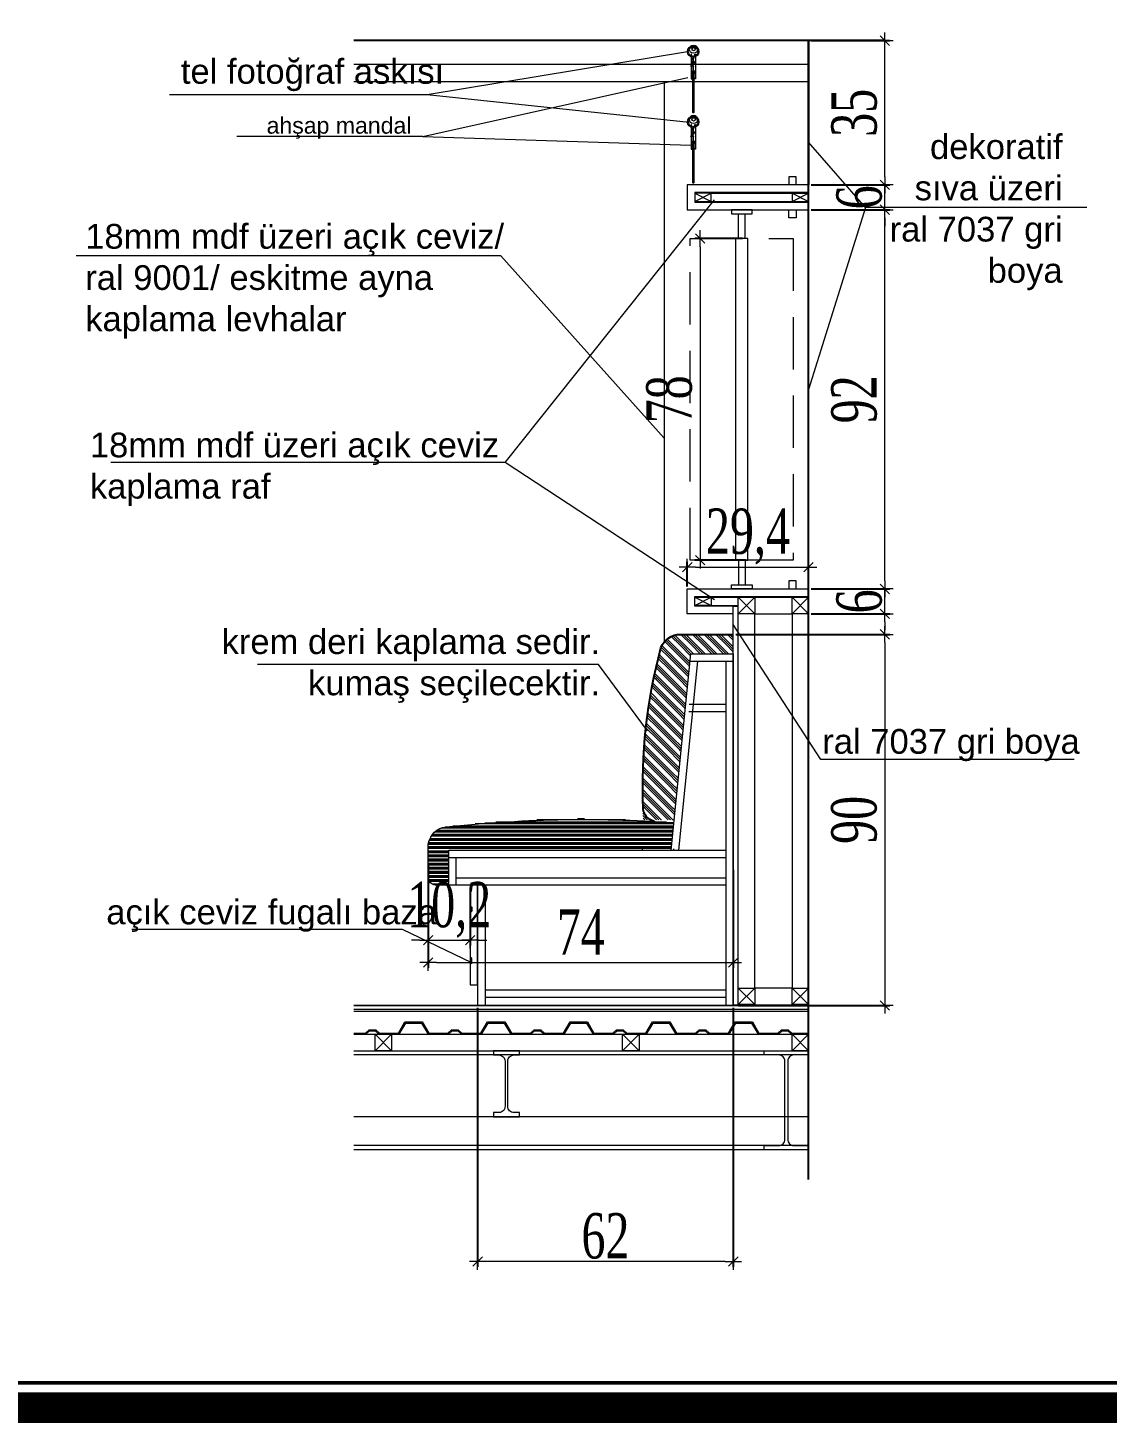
# Model space of a CAD drawing. Header units: millimetres. Extents: x 54215 to 67697, y 23496 to 56611.
# Drawn here: x 60349.1 to 60610.6, y 30819.6 to 31158 of the extents above; entities that cross this region are included whole.
import ezdxf

# ---------------------------------------------------------------- set-up
doc = ezdxf.new("R2010")
doc.units = ezdxf.units.MM
doc.linetypes.add('DASHED', pattern=[19.05, 12.7, -6.35])
doc.layers.add('0 rölöve', color=7, linetype='Continuous', true_color=0xf1380e)
for name, color, linetype, lineweight in [('b_görünüş', 44, 'Continuous', 25), ('no3_ahsap gorunus arka ince', 53, 'Continuous', 15), ('no3_ahsap gorunus arka kalın', 43, 'Continuous', 15), ('no3_ahsap gorunus on ince', 32, 'Continuous', 13), ('no3_duvar kaplama', 8, 'Continuous', 0), ('no3_döşeme kaplama', 8, 'Continuous', 0), ('no3_döşeme kaplama trimli', 8, 'Continuous', 0), ('no3_kutu profil gorunus', 8, 'Continuous', 0), ('no3_kutuprofil kesit', 74, 'Continuous', 18), ('no3_lejand', 255, 'Continuous', 13), ('no3_tefriş arka ince', 65, 'Continuous', 13), ('no3_yazı duvar', 152, 'Continuous', 0), ('no3_ölçü detay', 252, 'Continuous', 0)]:
    doc.layers.add(name, color=color, linetype=linetype, lineweight=lineweight)
for name, color, linetype, lineweight, true_color in [('no3_ahsap kesit on', 7, 'Continuous', 20, 0xfca103), ('no3_alçıpan kesit', 7, 'Continuous', 20, 0xf5003d), ('no3_tefriş ön ince', 7, 'Continuous', 18, 0x8c1aff)]:
    doc.layers.add(name, color=color, linetype=linetype, lineweight=lineweight, true_color=true_color)
doc.styles.get("Standard").update_dxf_attribs({"font": 'arial.ttf'})
doc.styles.add('Ölçü50', font='georgia.ttf', dxfattribs={"width": 0.7})
doc.dimstyles.new('olcu10', dxfattribs={"dimtxt": 11, "dimasz": 2, "dimexe": 1.25, "dimexo": 0.625, "dimgap": 0.5, "dimtad": 1, "dimdec": 1, "dimzin": 9, "dimtxsty": 'Ölçü50', "dimblk": 'CENTIK', "dimcen": 2, "dimclrd": 250, "dimclre": 250, "dimclrt": 44, "dimazin": 2, "dimtfac": 1, "dimtdec": 1, "dimtix": 1, "dimtmove": 0, "dimatfit": 3, "dimldrblk": 'CENTIK', "dimfxl": 1, "dimlwd": -1, "dimarcsym": 0})

# ---------------------------------------------------------------- blocks, each defined once
blk = doc.blocks.new('sedirkesit')
at = {"layer": 'no3_döşeme kaplama'}
h = blk.add_hatch(dxfattribs=at)
h.set_pattern_fill('GOST_GROUND', color=256, scale=0.1, angle=-45)
h.set_pattern_definition([(360, (-391.1663, 3306.352), (1, -1), [2]), (360, (-390.9541, 3306.1398), (1, -1), [2]), (360, (-390.742, 3305.9277), (1, -1), [2])])
edge = h.paths.add_edge_path()
edge.add_arc((2746.14, 4584.73), 2, 270, 360)
edge.add_line((2748.14, 4584.73), (2748.14, 4592.19))
edge.add_arc((2743.15, 4591.93), 5, 3.0283, 72.8571)
edge.add_arc((2711.07, 4327.17), 271.61, 82.9031, 94.7162)
edge.add_line((2688.74, 4597.87), (2689.22, 4591.24))
edge.add_line((2689.22, 4591.24), (2696.74, 4591.24))
edge.add_line((2696.74, 4591.24), (2743.14, 4591.24))
edge.add_line((2743.14, 4591.24), (2743.14, 4582.73))
edge.add_line((2743.14, 4582.73), (2746.14, 4582.73))
at = {"layer": 'no3_döşeme kaplama trimli'}
h = blk.add_hatch(dxfattribs=at)
h.set_pattern_fill('GOST_GROUND', color=256, scale=0.2)
h.set_pattern_definition([(45, (3988.3898, 1510.6872), (2.8284271, -2e-16), [4]), (45, (3988.9898, 1510.6872), (2.8284271, -2e-16), [4]), (45, (3989.5898, 1510.6872), (2.8284271, -2e-16), [4])])
edge = h.paths.add_edge_path()
edge.add_arc((2687.01, 4638.55), 5, 20.1712, 90)
edge.add_line((2687.01, 4643.55), (2674.17, 4643.55))
edge.add_line((2674.17, 4643.55), (2674.17, 4638.85))
edge.add_line((2674.17, 4638.85), (2684.48, 4638.85))
edge.add_line((2684.48, 4638.85), (2688.69, 4598.55))
edge.add_line((2688.69, 4598.55), (2696.01, 4598.55))
edge.add_arc((2560.8, 4605.68), 135.4, 356.9822, 374.8039)
at = {"layer": 'b_görünüş'}
blk.add_line((2687.01, 4643.55, 0), (2674.17, 4643.55, 0), dxfattribs=at)
for centre, radius, start, end in [((2687.01, 4638.55, 0), 5, 20.1712, 90), ((2566.2, 4606.67, 0), 129.93, 357.5869, 14.9911), ((2692.58, 4601.57, 0), 3.45, 283.571, 353.8442)]:
    blk.add_arc(centre, radius, start, end, dxfattribs=at)
at = {"layer": 'no3_ahsap gorunus on ince'}
for p, q in [((2748.14, 4584.73, 0), (2748.14, 4592.19, 0)), ((2675.97, 4582.73, 0), (2746.14, 4582.73, 0)), ((2734.34, 4582.73, 0), (2734.34, 4553.55, 0)), ((2736.14, 4582.73, 0), (2736.14, 4553.55, 0)), ((2737.94, 4577.73, 0), (2737.59, 4577.38, 0)), ((2737.59, 4577.38, 0), (2737.59, 4576.38, 0)), ((2737.59, 4576.38, 0), (2737.94, 4576.03, 0)), ((2737.59, 4564.9, 0), (2737.94, 4565.26, 0)), ((2737.59, 4563.9, 0), (2737.59, 4564.9, 0)), ((2737.94, 4563.55, 0), (2737.59, 4563.9, 0))]:
    blk.add_line(p, q, dxfattribs=at)
at = {"layer": 'no3_ahsap gorunus on ince', "elevation": 0}
for points in [[(2737.94, 4563.55), (2737.94, 4558.55), (2736.14, 4558.55), (2736.14, 4582.73), (2737.94, 4582.73), (2737.94, 4577.73)], [(2737.94, 4576.03), (2737.94, 4565.26)]]:
    blk.add_lwpolyline(points, dxfattribs=at)
at = {"layer": 'no3_ahsap gorunus on ince'}
for centre, radius, start, end in [((2710.41, 4295.47, 0), 303.18, 83.5198, 94.0994), ((2743.15, 4591.93, 0), 5, 3.0283, 72.8571), ((2746.14, 4584.73, 0), 2, 270, 0)]:
    blk.add_arc(centre, radius, start, end, dxfattribs=at)
at = {"layer": 'no3_ahsap kesit on'}
for p, q in [((2674.17, 4638.85, 0), (2674.17, 4643.55, 0)), ((2684.48, 4638.85, 0), (2674.17, 4638.85, 0)), ((2674.17, 4638.85, 0), (2674.17, 4553.55, 0)), ((2684.61, 4637.05, 0), (2674.17, 4637.05, 0)), ((2675.97, 4637.05, 0), (2675.97, 4553.55, 0)), ((2687.41, 4591.24, 0), (2682.81, 4637.05, 0)), ((2689.22, 4591.24, 0), (2684.48, 4638.85, 0)), ((2684.84, 4626.65, 0), (2675.97, 4626.65, 0)), ((2684.98, 4624.85, 0), (2675.97, 4624.85, 0)), ((2743.14, 4591.24, 0), (2675.97, 4591.24, 0)), ((2743.14, 4589.44, 0), (2675.97, 4589.44, 0)), ((2688.74, 4591.43, 0), (2688.54, 4591.43, 0)), ((2741.34, 4582.73, 0), (2741.34, 4589.44, 0)), ((2743.14, 4582.73, 0), (2743.14, 4591.24, 0)), ((2741.34, 4584.53, 0), (2675.97, 4584.53, 0)), ((2734.34, 4557.35, 0), (2675.97, 4557.35, 0)), ((2734.34, 4555.55, 0), (2675.97, 4555.55, 0))]:
    blk.add_line(p, q, dxfattribs=at)
at = {"layer": 'no3_duvar kaplama', "linetype": 'DASHED'}
blk.add_line((2748.14, 4584.73, 0), (2748.14, 4592.19, 0), dxfattribs=at)
at = {"layer": 'no3_duvar kaplama'}
for p, q in [((2737.94, 4577.73, 0), (2737.94, 4576.03, 0)), ((2737.94, 4565.26, 0), (2737.94, 4563.55, 0))]:
    blk.add_line(p, q, dxfattribs=at)
at = {"layer": 'no3_duvar kaplama', "linetype": 'DASHED'}
for centre, radius, start, end in [((2710.41, 4295.47, 0), 303.18, 83.5198, 94.0994), ((2743.15, 4591.93, 0), 5, 3.0283, 72.8571), ((2746.14, 4584.73, 0), 2, 270, 0)]:
    blk.add_arc(centre, radius, start, end, dxfattribs=at)
at = {"layer": 'no3_kutuprofil kesit'}
blk.add_line((2696.14, 4591.43, 0), (2696.34, 4591.43, 0), dxfattribs=at)
blk = doc.blocks.new('mandal')
at = {"layer": 'no3_ahsap gorunus arka ince'}
for p, q in [((10987.33, 17325.82), (10987.9, 17326.47)), ((10988.1, 17326.54), (10987.39, 17325.73))]:
    blk.add_line(p, q, dxfattribs=at)
for points in [[(10987.91, 17326.47, -0.444746), (10987.65, 17326.74, -0.432142), (10987.91, 17327), (10987.51, 17328.69), (10987.35, 17328.68)], [(10987.35, 17325.72), (10987.35, 17322.73), (10987.56, 17322.73), (10987.91, 17323.44), (10987.91, 17323.91, -0.361232), (10987.55, 17324.29, -0.441928), (10987.93, 17324.75), (10987.93, 17325.56), (10987.8, 17325.75), (10987.91, 17325.97), (10987.91, 17326.32)], [(10988.48, 17328.68), (10988.48, 17322.73), (10988.27, 17322.73), (10987.91, 17323.44), (10987.91, 17323.91, 0.361232), (10988.27, 17324.29, 0.441928), (10987.9, 17324.75), (10987.9, 17325.56), (10988.03, 17325.75), (10987.91, 17325.97), (10987.91, 17326.32)], [(10987.91, 17326.47, 0.444746), (10988.18, 17326.74, 0.432142), (10987.91, 17327), (10988.31, 17328.69), (10988.48, 17328.68)]]:
    blk.add_lwpolyline(points, format="xyb", dxfattribs=at)
blk.add_lwpolyline([(10987.35, 17328.68), (10987.35, 17325.85)], dxfattribs=at)
blk.add_circle((10987.91, 17326.73), 0.168, dxfattribs=at)
blk.add_arc((10987.36, 17325.78), 0.0578, 130.2083, 298.6986, dxfattribs=at)
blk = doc.blocks.new('CENTIK')
for p, q in [((-1, 0), (1, 0)), ((-0.57, -0.57), (0.57, 0.57)), ((0, 1), (0, -1))]:
    blk.add_line(p, q)
blk = doc.blocks.new('*D261')
at = {"layer": 'Defpoints', "color": 0, "transparency": 16777216}
for p in [(60538.28, 31154.91), (60556.75, 31154.91), (60538.28, 31119.91)]:
    blk.add_point(p, dxfattribs=at)
at = {"layer": 'no3_ölçü detay', "color": 250, "lineweight": -2, "transparency": 16777216}
for p, q in [((60538.9, 31154.91), (60558, 31154.91)), ((60538.9, 31119.91), (60558, 31119.91))]:
    blk.add_line(p, q, dxfattribs=at)
at = {"layer": 'no3_ölçü detay', "color": 250, "transparency": 16777216}
blk.add_line((60556.75, 31121.91), (60556.75, 31152.91), dxfattribs=at)
at = {"layer": 'no3_ölçü detay', "color": 250, "transparency": 16777216, "xscale": 2, "yscale": 2, "zscale": 2}
for p, rotation in [((60556.75, 31154.91), 90), ((60556.75, 31119.91), 270)]:
    blk.add_blockref('CENTIK', p, dxfattribs=dict(at, rotation=rotation))
at = {"layer": 'no3_ölçü detay', "color": 44, "transparency": 16777216, "insert": (60549.35, 31137.41), "char_height": 11, "attachment_point": 5, "rotation": 90, "style": 'Ölçü50'}
blk.add_mtext('35', dxfattribs=at)
blk = doc.blocks.new('*D262')
at = {"layer": 'Defpoints', "color": 0, "transparency": 16777216}
for p in [(60538.28, 31119.91), (60556.75, 31119.91), (60538.28, 31113.91)]:
    blk.add_point(p, dxfattribs=at)
at = {"layer": 'no3_ölçü detay', "color": 250, "transparency": 16777216}
for p, q in [((60556.75, 31121.91), (60556.75, 31123.91)), ((60556.75, 31113.91), (60556.75, 31119.91)), ((60556.75, 31111.91), (60556.75, 31109.91))]:
    blk.add_line(p, q, dxfattribs=at)
at = {"layer": 'no3_ölçü detay', "color": 250, "lineweight": -2, "transparency": 16777216}
for p, q in [((60538.9, 31119.91), (60558, 31119.91)), ((60538.9, 31113.91), (60558, 31113.91))]:
    blk.add_line(p, q, dxfattribs=at)
at = {"layer": 'no3_ölçü detay', "color": 250, "transparency": 16777216, "xscale": 2, "yscale": 2, "zscale": 2}
for p, rotation in [((60556.75, 31119.91), 270), ((60556.75, 31113.91), 90)]:
    blk.add_blockref('CENTIK', p, dxfattribs=dict(at, rotation=rotation))
at = {"layer": 'no3_ölçü detay', "color": 44, "transparency": 16777216, "insert": (60550.57, 31116.91), "char_height": 11, "attachment_point": 5, "rotation": 90, "style": 'Ölçü50'}
blk.add_mtext('6', dxfattribs=at)
blk = doc.blocks.new('*D263')
at = {"layer": 'Defpoints', "color": 0, "transparency": 16777216}
for p in [(60538.28, 31113.91), (60556.75, 31113.91), (60538.28, 31021.91)]:
    blk.add_point(p, dxfattribs=at)
at = {"layer": 'no3_ölçü detay', "color": 250, "lineweight": -2, "transparency": 16777216}
for p, q in [((60538.9, 31113.91), (60558, 31113.91)), ((60538.9, 31021.91), (60558, 31021.91))]:
    blk.add_line(p, q, dxfattribs=at)
at = {"layer": 'no3_ölçü detay', "color": 250, "transparency": 16777216}
blk.add_line((60556.75, 31023.91), (60556.75, 31111.91), dxfattribs=at)
at = {"layer": 'no3_ölçü detay', "color": 250, "transparency": 16777216, "xscale": 2, "yscale": 2, "zscale": 2}
for p, rotation in [((60556.75, 31113.91), 90), ((60556.75, 31021.91), 270)]:
    blk.add_blockref('CENTIK', p, dxfattribs=dict(at, rotation=rotation))
at = {"layer": 'no3_ölçü detay', "color": 44, "transparency": 16777216, "insert": (60549.33, 31067.91), "char_height": 11, "attachment_point": 5, "rotation": 90, "style": 'Ölçü50'}
blk.add_mtext('92', dxfattribs=at)
blk = doc.blocks.new('*D264')
at = {"layer": 'Defpoints', "color": 0, "transparency": 16777216}
for p in [(60538.28, 31021.91), (60556.75, 31021.91), (60538.28, 31015.91)]:
    blk.add_point(p, dxfattribs=at)
at = {"layer": 'no3_ölçü detay', "color": 250, "transparency": 16777216}
for p, q in [((60556.75, 31023.91), (60556.75, 31025.91)), ((60556.75, 31015.91), (60556.75, 31021.91)), ((60556.75, 31013.91), (60556.75, 31011.91))]:
    blk.add_line(p, q, dxfattribs=at)
at = {"layer": 'no3_ölçü detay', "color": 250, "lineweight": -2, "transparency": 16777216}
for p, q in [((60538.9, 31021.91), (60558, 31021.91)), ((60538.9, 31015.91), (60558, 31015.91))]:
    blk.add_line(p, q, dxfattribs=at)
at = {"layer": 'no3_ölçü detay', "color": 250, "transparency": 16777216, "xscale": 2, "yscale": 2, "zscale": 2}
for p, rotation in [((60556.75, 31021.91), 270), ((60556.75, 31015.91), 90)]:
    blk.add_blockref('CENTIK', p, dxfattribs=dict(at, rotation=rotation))
at = {"layer": 'no3_ölçü detay', "color": 44, "transparency": 16777216, "insert": (60550.57, 31018.91), "char_height": 11, "attachment_point": 5, "rotation": 90, "style": 'Ölçü50'}
blk.add_mtext('6', dxfattribs=at)
blk = doc.blocks.new('*D265')
at = {"layer": 'Defpoints', "color": 0, "transparency": 16777216}
for p in [(60520.03, 31010.91), (60520.63, 30920.91), (60556.75, 30920.91)]:
    blk.add_point(p, dxfattribs=at)
at = {"layer": 'no3_ölçü detay', "color": 250, "lineweight": -2, "transparency": 16777216}
for p, q in [((60520.65, 31010.91), (60558, 31010.91)), ((60521.25, 30920.91), (60558, 30920.91))]:
    blk.add_line(p, q, dxfattribs=at)
at = {"layer": 'no3_ölçü detay', "color": 250, "transparency": 16777216}
blk.add_line((60556.75, 31008.91), (60556.75, 30922.91), dxfattribs=at)
at = {"layer": 'no3_ölçü detay', "color": 250, "transparency": 16777216, "xscale": 2, "yscale": 2, "zscale": 2}
for p, rotation in [((60556.75, 31010.91), 90), ((60556.75, 30920.91), 270)]:
    blk.add_blockref('CENTIK', p, dxfattribs=dict(at, rotation=rotation))
at = {"layer": 'no3_ölçü detay', "color": 44, "transparency": 16777216, "insert": (60549.33, 30965.91), "char_height": 11, "attachment_point": 5, "rotation": 90, "style": 'Ölçü50'}
blk.add_mtext('90', dxfattribs=at)
blk = doc.blocks.new('*D266')
at = {"layer": 'Defpoints', "color": 0, "transparency": 16777216}
for p in [(60458.06, 30920.91), (60520.03, 30920.91), (60458.06, 30858.78)]:
    blk.add_point(p, dxfattribs=at)
at = {"layer": 'no3_ölçü detay', "color": 250, "lineweight": -2, "transparency": 16777216}
for p, q in [((60458.06, 30920.29), (60458.06, 30857.53)), ((60520.03, 30920.29), (60520.03, 30857.53))]:
    blk.add_line(p, q, dxfattribs=at)
at = {"layer": 'no3_ölçü detay', "color": 250, "transparency": 16777216}
blk.add_line((60518.03, 30858.78), (60460.06, 30858.78), dxfattribs=at)
at = {"layer": 'no3_ölçü detay', "color": 250, "transparency": 16777216, "xscale": 2, "yscale": 2, "zscale": 2, "rotation": 180}
blk.add_blockref('CENTIK', (60458.06, 30858.78), dxfattribs=at)
at = {"layer": 'no3_ölçü detay', "color": 250, "transparency": 16777216, "xscale": 2, "yscale": 2, "zscale": 2}
blk.add_blockref('CENTIK', (60520.03, 30858.78), dxfattribs=at)
at = {"layer": 'no3_ölçü detay', "color": 44, "transparency": 16777216, "insert": (60489.04, 30864.95), "char_height": 11, "attachment_point": 5, "style": 'Ölçü50'}
blk.add_mtext('62', dxfattribs=at)
blk = doc.blocks.new('*D267')
at = {"layer": 'Defpoints', "color": 0, "transparency": 16777216}
for p in [(60446.06, 30955.83), (60520.03, 30954.45), (60520.03, 30931.31)]:
    blk.add_point(p, dxfattribs=at)
at = {"layer": 'no3_ölçü detay', "color": 250, "lineweight": -2, "transparency": 16777216}
for p, q in [((60446.06, 30955.2), (60446.06, 30930.06)), ((60520.03, 30953.82), (60520.03, 30930.06))]:
    blk.add_line(p, q, dxfattribs=at)
at = {"layer": 'no3_ölçü detay', "color": 250, "transparency": 16777216}
blk.add_line((60448.06, 30931.31), (60518.03, 30931.31), dxfattribs=at)
at = {"layer": 'no3_ölçü detay', "color": 250, "transparency": 16777216, "xscale": 2, "yscale": 2, "zscale": 2, "rotation": 180}
blk.add_blockref('CENTIK', (60446.06, 30931.31), dxfattribs=at)
at = {"layer": 'no3_ölçü detay', "color": 250, "transparency": 16777216, "xscale": 2, "yscale": 2, "zscale": 2}
blk.add_blockref('CENTIK', (60520.03, 30931.31), dxfattribs=at)
at = {"layer": 'no3_ölçü detay', "color": 44, "transparency": 16777216, "insert": (60483.04, 30938.71), "char_height": 11, "attachment_point": 5, "style": 'Ölçü50'}
blk.add_mtext('74', dxfattribs=at)
blk = doc.blocks.new('*D268')
at = {"layer": 'Defpoints', "color": 0, "transparency": 16777216}
for p in [(60446.06, 30954.01), (60456.26, 30950.1), (60456.26, 30936.73)]:
    blk.add_point(p, dxfattribs=at)
at = {"layer": 'no3_ölçü detay', "color": 250, "lineweight": -2, "transparency": 16777216}
for p, q in [((60446.06, 30953.38), (60446.06, 30935.48)), ((60456.26, 30949.47), (60456.26, 30935.48))]:
    blk.add_line(p, q, dxfattribs=at)
at = {"layer": 'no3_ölçü detay', "color": 250, "transparency": 16777216}
for p, q in [((60444.06, 30936.73), (60442.06, 30936.73)), ((60446.06, 30936.73), (60456.26, 30936.73)), ((60458.26, 30936.73), (60460.26, 30936.73))]:
    blk.add_line(p, q, dxfattribs=at)
at = {"layer": 'no3_ölçü detay', "color": 250, "transparency": 16777216, "xscale": 2, "yscale": 2, "zscale": 2}
blk.add_blockref('CENTIK', (60446.06, 30936.73), dxfattribs=at)
at = {"layer": 'no3_ölçü detay', "color": 250, "transparency": 16777216, "xscale": 2, "yscale": 2, "zscale": 2, "rotation": 180}
blk.add_blockref('CENTIK', (60456.26, 30936.73), dxfattribs=at)
at = {"layer": 'no3_ölçü detay', "color": 44, "transparency": 16777216, "insert": (60451.16, 30944.09), "char_height": 11, "attachment_point": 5, "style": 'Ölçü50'}
blk.add_mtext('10,2', dxfattribs=at)
blk = doc.blocks.new('*D269')
at = {"layer": 'Defpoints', "color": 0, "transparency": 16777216}
for p in [(60522.88, 31106.91), (60511.99, 31028.91), (60523.58, 31028.91)]:
    blk.add_point(p, dxfattribs=at)
at = {"layer": 'no3_ölçü detay', "color": 250, "lineweight": -2, "transparency": 16777216}
for p, q in [((60522.25, 31106.91), (60510.74, 31106.91)), ((60522.95, 31028.91), (60510.74, 31028.91))]:
    blk.add_line(p, q, dxfattribs=at)
at = {"layer": 'no3_ölçü detay', "color": 250, "transparency": 16777216}
blk.add_line((60511.99, 31104.91), (60511.99, 31030.91), dxfattribs=at)
at = {"layer": 'no3_ölçü detay', "color": 250, "transparency": 16777216, "xscale": 2, "yscale": 2, "zscale": 2}
for p, rotation in [((60511.99, 31106.91), 90), ((60511.99, 31028.91), 270)]:
    blk.add_blockref('CENTIK', p, dxfattribs=dict(at, rotation=rotation))
at = {"layer": 'no3_ölçü detay', "color": 44, "transparency": 16777216, "insert": (60504.53, 31067.91), "char_height": 11, "attachment_point": 5, "rotation": 90, "style": 'Ölçü50'}
blk.add_mtext('78', dxfattribs=at)
blk = doc.blocks.new('*D270')
at = {"layer": 'Defpoints', "color": 0, "transparency": 16777216}
for p in [(60538.28, 31027.23), (60508.88, 31021.91), (60538.28, 31021.91)]:
    blk.add_point(p, dxfattribs=at)
at = {"layer": 'no3_ölçü detay', "color": 250, "lineweight": -2, "transparency": 16777216}
for p, q in [((60508.88, 31022.54), (60508.88, 31028.48)), ((60538.28, 31022.54), (60538.28, 31028.48))]:
    blk.add_line(p, q, dxfattribs=at)
at = {"layer": 'no3_ölçü detay', "color": 250, "transparency": 16777216}
blk.add_line((60510.88, 31027.23), (60536.28, 31027.23), dxfattribs=at)
at = {"layer": 'no3_ölçü detay', "color": 250, "transparency": 16777216, "xscale": 2, "yscale": 2, "zscale": 2, "rotation": 180}
blk.add_blockref('CENTIK', (60508.88, 31027.23), dxfattribs=at)
at = {"layer": 'no3_ölçü detay', "color": 250, "transparency": 16777216, "xscale": 2, "yscale": 2, "zscale": 2}
blk.add_blockref('CENTIK', (60538.28, 31027.23), dxfattribs=at)
at = {"layer": 'no3_ölçü detay', "color": 44, "transparency": 16777216, "insert": (60523.58, 31034.65), "char_height": 11, "attachment_point": 5, "style": 'Ölçü50'}
blk.add_mtext('29,4', dxfattribs=at)

msp = doc.modelspace()

# ---------------------------------------------------------------- linework, layer by layer
for p, q in [((60538.277, 31154.911), (60538.277, 31119.911)), ((60538.277, 30920.911), (60520.027, 30920.911))]:
    msp.add_line(p, q)
for points in [[(60510.286, 31147.448), (60510.391, 31147.448), (60510.391, 31137.449), (60510.286, 31137.449)], [(60510.286, 31130.407), (60510.391, 31130.407), (60510.391, 31120.409), (60510.286, 31120.409)]]:
    msp.add_lwpolyline(points, close=True)
at = {"layer": '0 rölöve'}
for p, q in [((60556.502, 31154.911), (60428.047, 31154.911)), ((60538.277, 30878.676), (60538.277, 31154.911))]:
    msp.add_line(p, q, dxfattribs=at)
at = {"layer": 'no3_ahsap gorunus arka kalın', "linetype": 'DASHED'}
msp.add_lwpolyline([(60509.577, 31106.911), (60534.577, 31106.911), (60534.577, 31028.911), (60509.577, 31028.911)], close=True, dxfattribs=at)
at = {"layer": 'no3_ahsap kesit on'}
for p, q in [((60535.277, 31121.911), (60533.477, 31121.911)), ((60533.477, 31121.911), (60533.477, 31119.911)), ((60535.277, 31119.911), (60535.277, 31121.911)), ((60533.477, 31111.911), (60533.477, 31113.911)), ((60535.277, 31113.911), (60535.277, 31111.911)), ((60535.277, 31111.911), (60533.477, 31111.911)), ((60514.177, 31021.911), (60538.277, 31021.911)), ((60535.277, 31023.911), (60533.477, 31023.911)), ((60533.477, 31023.911), (60533.477, 31021.911)), ((60535.277, 31021.911), (60535.277, 31023.911)), ((60538.277, 31020.111), (60538.277, 31021.911))]:
    msp.add_line(p, q, dxfattribs=at)
for points in [[(60538.277, 31119.911), (60508.877, 31119.911), (60508.877, 31113.911), (60538.277, 31113.911)], [(60538.277, 31118.111), (60510.677, 31118.111), (60510.677, 31115.711), (60538.277, 31115.711)], [(60520.027, 31015.911), (60508.877, 31015.911), (60508.877, 31021.911), (60538.277, 31021.911)], [(60520.027, 31017.711), (60510.677, 31017.711), (60510.677, 31020.111), (60538.277, 31020.111)]]:
    msp.add_lwpolyline(points, dxfattribs=at)
msp.add_lwpolyline([(60523.577, 31106.911), (60520.577, 31106.911), (60520.577, 31028.911), (60523.577, 31028.911)], close=True, dxfattribs=at)
at = {"layer": 'no3_alçıpan kesit'}
for p, q in [((60520.027, 30920.911), (60520.027, 31017.711)), ((60520.027, 31017.711), (60521.227, 31017.711)), ((60521.227, 30920.911), (60521.227, 31017.711))]:
    msp.add_line(p, q, dxfattribs=at)
at = {"layer": 'no3_duvar kaplama'}
msp.add_line((60428.047, 30920.911), (60538.277, 30920.911), dxfattribs=at)
at = {"layer": 'no3_döşeme kaplama'}
for p, q in [((60538.277, 30920.911), (60428.047, 30920.911)), ((60538.277, 30919.911), (60428.047, 30919.911)), ((60538.277, 30919.411), (60428.047, 30919.411))]:
    msp.add_line(p, q, dxfattribs=at)
for centre, radius in [((60510.305, 31152.245), 1.377), ((60510.305, 31152.245), 1.177), ((60510.305, 31135.204), 1.377), ((60510.305, 31135.204), 1.177)]:
    msp.add_circle(centre, radius, dxfattribs=at)
at = {"layer": 'no3_kutu profil gorunus'}
for p, q in [((60514.677, 31117.911), (60538.277, 31117.911)), ((60514.677, 31115.911), (60538.277, 31115.911)), ((60514.677, 31019.911), (60538.277, 31019.911)), ((60514.677, 31017.911), (60521.227, 31017.911)), ((60428.047, 30913.911), (60538.277, 30913.911)), ((60428.047, 30909.911), (60538.277, 30909.911)), ((60538.277, 30908.891), (60428.047, 30908.891)), ((60538.277, 30893.911), (60428.047, 30893.911)), ((60538.277, 30886.931), (60428.047, 30886.931)), ((60538.277, 30885.911), (60428.047, 30885.911))]:
    msp.add_line(p, q, dxfattribs=at)
msp.add_lwpolyline([(60525.227, 31015.911), (60534.277, 31015.911), (60534.277, 30925.111), (60525.227, 30925.111)], close=True, dxfattribs=at)
at = {"layer": 'no3_kutuprofil kesit'}
for p, q in [((60510.677, 31117.911), (60514.677, 31115.911)), ((60510.677, 31115.911), (60514.677, 31117.911)), ((60534.277, 31117.911), (60538.277, 31115.911)), ((60534.277, 31115.911), (60538.277, 31117.911)), ((60521.277, 31106.911), (60521.277, 31112.911)), ((60522.877, 31106.911), (60522.877, 31112.911)), ((60521.277, 31028.911), (60521.277, 31022.911)), ((60522.877, 31028.911), (60522.877, 31022.911)), ((60510.677, 31017.911), (60514.677, 31019.911)), ((60510.677, 31019.911), (60514.677, 31017.911)), ((60521.227, 31015.911), (60525.227, 31019.911)), ((60521.227, 31019.911), (60525.227, 31015.911)), ((60534.277, 31015.911), (60538.277, 31019.911)), ((60534.277, 31019.911), (60538.277, 31015.911)), ((60521.227, 30921.111), (60525.227, 30925.111)), ((60521.227, 30925.111), (60525.227, 30921.111)), ((60534.277, 30921.111), (60538.277, 30925.111)), ((60534.277, 30925.111), (60538.277, 30921.111)), ((60433.203, 30913.911), (60437.203, 30909.911)), ((60437.203, 30913.911), (60433.203, 30909.911)), ((60493.203, 30913.911), (60497.203, 30909.911)), ((60497.203, 30913.911), (60493.203, 30909.911)), ((60534.277, 30913.911), (60538.277, 30909.911)), ((60538.277, 30913.911), (60534.277, 30909.911))]:
    msp.add_line(p, q, dxfattribs=at)
for points in [[(60510.677, 31117.911), (60510.677, 31115.911), (60514.677, 31115.911), (60514.677, 31117.911)], [(60534.277, 31117.911), (60534.277, 31115.911), (60538.277, 31115.911), (60538.277, 31117.911)], [(60519.577, 31112.911), (60524.577, 31112.911), (60524.577, 31113.911), (60519.577, 31113.911)], [(60519.577, 31022.911), (60524.577, 31022.911), (60524.577, 31021.911), (60519.577, 31021.911)], [(60510.677, 31017.911), (60510.677, 31019.911), (60514.677, 31019.911), (60514.677, 31017.911)], [(60521.227, 31015.911), (60521.227, 31019.911), (60525.227, 31019.911), (60525.227, 31015.911)], [(60534.277, 31015.911), (60534.277, 31019.911), (60538.277, 31019.911), (60538.277, 31015.911)], [(60521.227, 30921.111), (60521.227, 30925.111), (60525.227, 30925.111), (60525.227, 30921.111)], [(60534.277, 30921.111), (60534.277, 30925.111), (60538.277, 30925.111), (60538.277, 30921.111)], [(60437.203, 30913.911), (60437.203, 30909.911), (60433.203, 30909.911), (60433.203, 30913.911)], [(60497.203, 30913.911), (60497.203, 30909.911), (60493.203, 30909.911), (60493.203, 30913.911)], [(60538.277, 30913.911), (60538.277, 30909.911), (60534.277, 30909.911), (60534.277, 30913.911)]]:
    msp.add_lwpolyline(points, close=True, dxfattribs=at)
for points in [[(60428.047, 30914.211), (60430.849, 30914.211), (60431.749, 30915.011), (60433.349, 30915.011), (60434.249, 30914.211), (60438.849, 30914.211), (60440.449, 30916.911), (60442.549, 30916.911)], [(60428.047, 30913.911), (60430.963, 30913.911), (60431.863, 30914.711), (60433.235, 30914.711), (60434.135, 30913.911), (60439.02, 30913.911), (60440.62, 30916.611), (60442.549, 30916.611)], [(60442.549, 30916.911), (60444.649, 30916.911), (60446.249, 30914.211), (60450.849, 30914.211), (60451.749, 30915.011), (60453.349, 30915.011), (60454.249, 30914.211), (60458.849, 30914.211), (60460.449, 30916.911), (60462.549, 30916.911)], [(60442.549, 30916.611), (60444.478, 30916.611), (60446.078, 30913.911), (60450.963, 30913.911), (60451.863, 30914.711), (60453.235, 30914.711), (60454.135, 30913.911), (60459.02, 30913.911), (60460.62, 30916.611), (60462.549, 30916.611)], [(60462.549, 30916.911), (60464.649, 30916.911), (60466.249, 30914.211), (60470.849, 30914.211), (60471.749, 30915.011), (60473.349, 30915.011), (60474.249, 30914.211), (60478.849, 30914.211), (60480.449, 30916.911), (60482.549, 30916.911)], [(60462.549, 30916.611), (60464.478, 30916.611), (60466.078, 30913.911), (60470.963, 30913.911), (60471.863, 30914.711), (60473.235, 30914.711), (60474.135, 30913.911), (60479.02, 30913.911), (60480.62, 30916.611), (60482.549, 30916.611)], [(60482.549, 30916.911), (60484.649, 30916.911), (60486.249, 30914.211), (60490.849, 30914.211), (60491.749, 30915.011), (60493.349, 30915.011), (60494.249, 30914.211), (60498.849, 30914.211), (60500.449, 30916.911), (60502.549, 30916.911)], [(60482.549, 30916.611), (60484.478, 30916.611), (60486.078, 30913.911), (60490.963, 30913.911), (60491.863, 30914.711), (60493.235, 30914.711), (60494.135, 30913.911), (60499.02, 30913.911), (60500.62, 30916.611), (60502.549, 30916.611)], [(60502.549, 30916.911), (60504.649, 30916.911), (60506.249, 30914.211), (60510.849, 30914.211), (60511.749, 30915.011), (60513.349, 30915.011), (60514.249, 30914.211), (60518.849, 30914.211), (60520.449, 30916.911), (60522.549, 30916.911)], [(60502.549, 30916.611), (60504.478, 30916.611), (60506.078, 30913.911), (60510.963, 30913.911), (60511.863, 30914.711), (60513.235, 30914.711), (60514.135, 30913.911), (60519.02, 30913.911), (60520.62, 30916.611), (60522.549, 30916.611)], [(60522.549, 30916.911), (60524.649, 30916.911), (60526.249, 30914.211), (60530.849, 30914.211), (60531.749, 30915.011), (60533.349, 30915.011), (60534.249, 30914.211), (60538.277, 30914.211)], [(60522.549, 30916.611), (60524.478, 30916.611), (60526.078, 30913.911), (60530.963, 30913.911), (60531.863, 30914.711), (60533.235, 30914.711), (60534.135, 30913.911), (60538.277, 30913.911)]]:
    msp.add_lwpolyline(points, dxfattribs=at)
for points in [[(60465.372, 30896.431), (60465.372, 30907.391, -0.4142136), (60466.872, 30908.891), (60468.192, 30908.891), (60468.192, 30909.911), (60461.892, 30909.911), (60461.892, 30908.891), (60463.212, 30908.891, -0.4142136), (60464.712, 30907.391), (60464.712, 30896.431, -0.4142136), (60463.212, 30894.931), (60461.892, 30894.931), (60461.892, 30893.911), (60468.192, 30893.911), (60468.192, 30894.931), (60466.872, 30894.931, -0.4142136)], [(60532.547, 30888.431), (60532.547, 30907.391, 0.4142136), (60531.047, 30908.891), (60527.477, 30908.891), (60527.477, 30909.911), (60538.277, 30909.911), (60538.277, 30908.891), (60534.707, 30908.891, 0.4142136), (60533.207, 30907.391), (60533.207, 30888.431, 0.4142136), (60534.707, 30886.931), (60538.277, 30886.931), (60538.277, 30885.911), (60527.477, 30885.911), (60527.477, 30886.931), (60531.047, 30886.931, 0.4142136)]]:
    msp.add_lwpolyline(points, format="xyb", close=True, dxfattribs=at)
for centre, radius in [((60510.384, 31152.846), 1), ((60510.384, 31152.846), 0.4), ((60510.384, 31135.806), 1), ((60510.384, 31135.806), 0.4)]:
    msp.add_circle(centre, radius, dxfattribs=at)
at = {"layer": 'no3_lejand', "color": 1, "const_width": 7.466}
msp.add_lwpolyline([(60836.991, 30823.333), (58588.765, 30823.333), (58588.765, 31403.333), (60836.991, 31403.333), (60836.991, 31087.714, -0.4142136), (60826.956, 31077.679), (60675.434, 31077.679, 0.4142136), (60671.42, 31073.666), (60671.42, 30976.131, 0.4142136), (60675.434, 30972.117), (60826.956, 30972.117, -0.4142136), (60836.991, 30962.082), (60836.991, 30823.333)], format="xyb", dxfattribs=at)
at = {"layer": 'no3_lejand', "color": 252, "const_width": 0.854}
msp.add_lwpolyline([(60830.97, 31087.714, -0.4142136), (60826.956, 31083.7), (60675.434, 31083.7, 0.4142136), (60665.399, 31073.666), (60665.399, 30976.131, 0.4142136), (60675.434, 30966.096), (60826.956, 30966.096, -0.4142136), (60830.97, 30962.082), (60830.97, 30829.354), (58594.786, 30829.354), (58594.786, 31397.313), (60830.97, 31397.313), (60830.97, 31087.714)], format="xyb", dxfattribs=at)
at = {"layer": 'no3_tefriş arka ince'}
for p, q in [((60538.277, 31149.111), (60428.047, 31149.111)), ((60538.277, 31144.911), (60428.047, 31144.911))]:
    msp.add_line(p, q, dxfattribs=at)
at = {"layer": 'no3_tefriş ön ince'}
msp.add_line((60503.277, 31144.911), (60503.277, 31009.02), dxfattribs=at)
at = {"layer": 'no3_yazı duvar'}
for p, q in [((60445.816, 31141.847), (60508.928, 31152.245)), ((60444.786, 31131.675), (60508.977, 31145.994)), ((60444.786, 31131.675), (60399.674, 31131.675)), ((60444.786, 31131.675), (60509.772, 31129.536)), ((60464.768, 31052.616), (60515.435, 31116.31)), ((60552.074, 31114.45), (60538.277, 31070.303))]:
    msp.add_line(p, q, dxfattribs=at)
for points in [[(60383.378, 31141.819), (60445.816, 31141.847), (60509.343, 31135.176)], [(60605.71, 31114.45), (60552.074, 31114.45), (60538.277, 31130.273)], [(60503.3, 31058.533), (60463.712, 31102.736), (60360.732, 31102.736)], [(60515.435, 31019.31), (60464.768, 31052.616), (60369.182, 31052.616)], [(60602.655, 30980.549), (60541.241, 30980.549), (60520.027, 31013.315)], [(60499.25, 30987.517), (60487.383, 31003.567), (60404.708, 31003.567)], [(60456.611, 30931.265), (60439.878, 30939.29), (60374.242, 30939.29)]]:
    msp.add_lwpolyline(points, dxfattribs=at)

# ---------------------------------------------------------------- block references
for p in [(49522.425, 13822.918), (49522.425, 13805.878)]:
    msp.add_blockref('mandal', p)
at = {"layer": '0 rölöve', "xscale": -1}
msp.add_blockref('sedirkesit', (63194.201, 26367.362, -0.002), dxfattribs=at)

# ---------------------------------------------------------------- texts
at = {"layer": 'no3_yazı duvar'}
for s, insert, char_height, width, attachment_point in [(' tel fotoğraf askısı', (60383.788, 31150.459), 6, 108.02303, 1), ('ahşap mandal', (60406.909, 31136.351), 4, 108.02303, 1), ('dekoratif sıva üzeri ral 7037 gri boya', (60599.849, 31132.191), 6, 42.80694, 3), ('18mm mdf üzeri açık ceviz/ ral 9001/ eskitme ayna kaplama levhalar', (60362.943, 31110.45), 6, 111.81956, 1), ('18mm mdf üzeri açık ceviz kaplama raf', (60364.068, 31059.843), 6, 111.81956, 1), ('krem deri kaplama sedir.\\Pkumaş seçilecektir.', (60487.74, 31012.138), 6, 108.02303, 3), ('ral 7037 gri boya', (60604.016, 30987.946), 6, 108.02303, 3), ('açık ceviz fugalı baza', (60448.175, 30946.578), 6, 108.02303, 3)]:
    msp.add_mtext(s, dxfattribs=dict(at, insert=insert, char_height=char_height, width=width, attachment_point=attachment_point))

# ---------------------------------------------------------------- dimensions: what is measured, and where the dimension line sits
at = {"layer": 'no3_ölçü detay'}
for base, p1, p2, picture, middle in [((60556.749, 31154.911), (60538.277, 31119.911), (60538.277, 31154.911), '*D261', (60549.354, 31137.411)), ((60556.749, 31119.911), (60538.277, 31113.911), (60538.277, 31119.911), '*D262', (60550.573, 31116.911)), ((60556.749, 31113.911), (60538.277, 31021.911), (60538.277, 31113.911), '*D263', (60549.335, 31067.911)), ((60511.986, 31028.911), (60522.877, 31106.911), (60523.577, 31028.911), '*D269', (60504.526, 31067.911)), ((60556.749, 31021.911), (60538.277, 31015.911), (60538.277, 31021.911), '*D264', (60550.573, 31018.911)), ((60556.749, 30920.911), (60520.027, 31010.911), (60520.626, 30920.911), '*D265', (60549.335, 30965.911))]:
    dim = msp.add_linear_dim(base=base, p1=p1, p2=p2, angle=90, dimstyle='olcu10', dxfattribs=at)
    dim.commit()
    dim.dimension.update_dxf_attribs({"geometry": picture, "text_midpoint": middle})
for base, p1, p2, picture, middle in [((60538.277, 31027.232), (60508.877, 31021.911), (60538.277, 31021.911), '*D270', (60523.577, 31034.646)), ((60456.257, 30936.734), (60446.057, 30954.006), (60456.257, 30950.096), '*D268', (60451.157, 30944.087)), ((60520.027, 30931.311), (60446.057, 30955.825), (60520.027, 30954.448), '*D267', (60483.042, 30938.706)), ((60458.057, 30858.778), (60520.027, 30920.911), (60458.057, 30920.911), '*D266', (60489.042, 30864.954))]:
    dim = msp.add_linear_dim(base=base, p1=p1, p2=p2, dimstyle='olcu10', dxfattribs=at)
    dim.commit()
    dim.dimension.update_dxf_attribs({"geometry": picture, "text_midpoint": middle})

doc.saveas('drawing.dxf')
